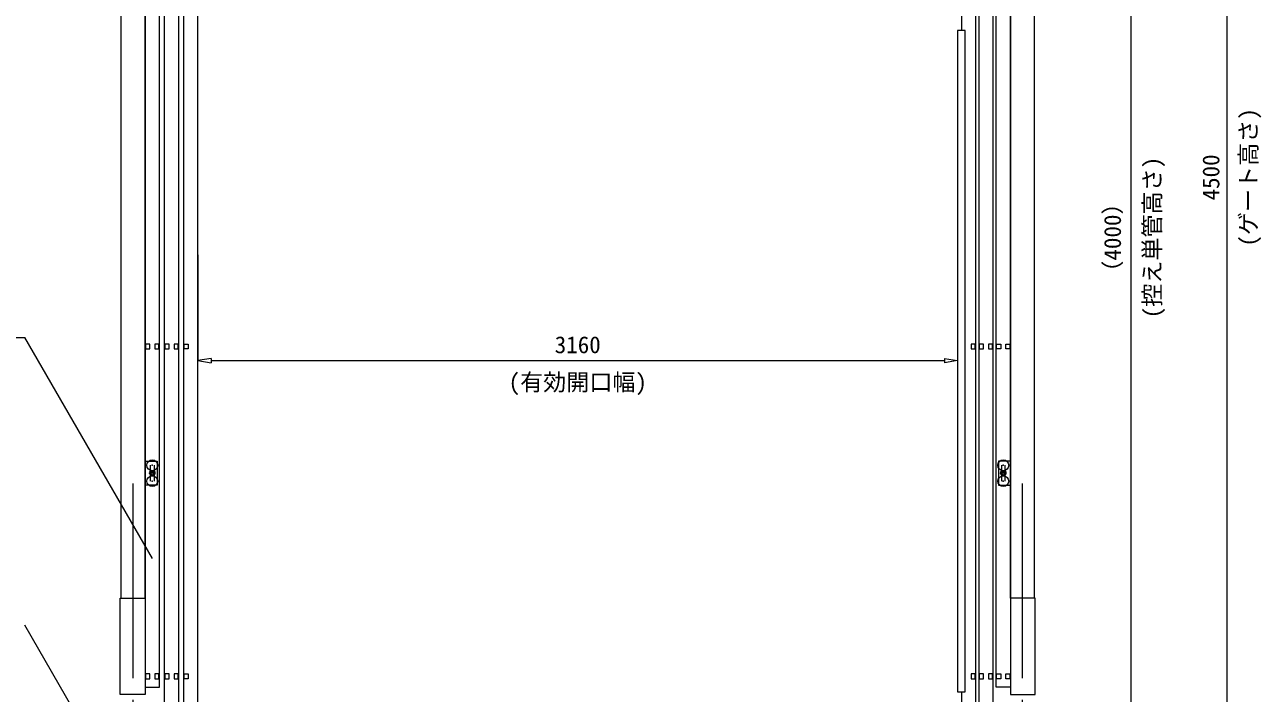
# Model space of a CAD drawing. Units: millimetres, scale not verified. Extents: x -10062 to 10062, y -16938 to 16938.
# Drawn here: x -5663 to -519, y -13670 to -10891 of the extents above; entities that cross this region are included whole.
import ezdxf
from ezdxf.enums import TextEntityAlignment as Align

# ---------------------------------------------------------------- set-up
doc = ezdxf.new("R2010")
doc.units = ezdxf.units.MM
doc.header["$LTSCALE"] = 90
doc.header["$PDMODE"] = 32
doc.header["$PDSIZE"] = 45
doc.linetypes.add('CHAIN2', pattern=[12, 9, -1, 1, -1])
for name, color, linetype, lineweight in [('0-C_寸法', 134, 'Continuous', 18), ('0-D_側固定棒', 134, 'Continuous', 18), ('1-1_中央走行棒', 134, 'Continuous', 18), ('1-2_中央走行棒右', 134, 'Continuous', 18), ('1-3_中央走行棒左', 134, 'Continuous', 18), ('1-6_通芯', 134, 'CHAIN2', 18), ('1-A_標準柱', 134, 'Continuous', 18), ('1-B_文字', 134, 'Continuous', 18)]:
    doc.layers.add(name, color=color, linetype=linetype, lineweight=lineweight)
doc.styles.add('ＭＳ ゴシック', font='')
doc.styles.get('ＭＳ ゴシック').set_extended_font_data('MS Gothic')

msp = doc.modelspace()

# ---------------------------------------------------------------- linework, layer by layer
at = {"layer": '0-C_寸法'}
for p, q in [((-662.5, -9330.5), (-662.5, -13720.5)), ((-1062.5, -9830.5), (-1062.5, -13720.5)), ((-4942.5, -11846.9), (-4942.5, -12288.5)), ((-1782.5, -11846.9), (-1782.5, -12288.5)), ((-4887.5, -12278.33), (-4942.5, -12287.5)), ((-4942.5, -12287.5), (-4887.5, -12296.66)), ((-4887.5, -12278.33), (-4887.5, -12296.66)), ((-4887.5, -12287.5), (-1837.5, -12287.5)), ((-1837.5, -12278.33), (-1782.5, -12287.5)), ((-1837.5, -12278.33), (-1837.5, -12296.66)), ((-1782.5, -12287.5), (-1837.5, -12296.66))]:
    msp.add_line(p, q, dxfattribs=at)
at = {"layer": '0-D_側固定棒'}
for points in [[(-5102.5, -13589.94), (-5102.5, -9974.94), (-5162.5, -9974.94), (-5162.5, -13644.94), (-5102.5, -13644.94)], [(-1622.5, -13589.94), (-1622.5, -9974.94), (-1562.5, -9974.94), (-1562.5, -13644.94), (-1622.5, -13644.94)], [(-5160.15, -12238.44), (-5142.85, -12238.44), (-5142.85, -12218.44), (-5160.15, -12218.44)], [(-5122.15, -12238.44), (-5104.85, -12238.44), (-5104.85, -12218.44), (-5122.15, -12218.44)], [(-1602.85, -12238.44), (-1620.15, -12238.44), (-1620.15, -12218.44), (-1602.85, -12218.44)], [(-1564.85, -12238.44), (-1582.15, -12238.44), (-1582.15, -12218.44), (-1564.85, -12218.44)], [(-5137.41, -12746.44), (-5142.31, -12754.94), (-5137.41, -12763.44), (-5127.6, -12763.44), (-5122.68, -12754.94), (-5127.6, -12746.44)], [(-1587.59, -12746.44), (-1582.69, -12754.94), (-1587.59, -12763.44), (-1597.41, -12763.44), (-1602.32, -12754.94), (-1597.41, -12746.44)], [(-5160.15, -13609.94), (-5142.85, -13609.94), (-5142.85, -13589.94), (-5160.15, -13589.94)], [(-5122.15, -13609.94), (-5104.85, -13609.94), (-5104.85, -13589.94), (-5122.15, -13589.94)], [(-1602.85, -13609.94), (-1620.15, -13609.94), (-1620.15, -13589.94), (-1602.85, -13589.94)], [(-1564.85, -13609.94), (-1582.15, -13609.94), (-1582.15, -13589.94), (-1564.85, -13589.94)]]:
    msp.add_lwpolyline(points, close=True, dxfattribs=at)
for centre, radius in [((-5132.5, -12754.94), 11), ((-5132.5, -12754.94), 8.5), ((-5132.5, -12754.94), 4.76), ((-5132.5, -12754.94), 4.22), ((-1592.5, -12754.94), 11), ((-1592.5, -12754.94), 8.5), ((-1592.5, -12754.94), 4.76), ((-1592.5, -12754.94), 4.22)]:
    msp.add_circle(centre, radius, dxfattribs=at)
for centre, start, end in [((-5132.5, -12754.94), 132.757, 167.243), ((-5132.5, -12754.94), 72.757, 107.243), ((-5132.5, -12754.94), 12.757, 47.243), ((-1592.5, -12754.94), 132.757, 167.243), ((-1592.5, -12754.94), 72.757, 107.243), ((-1592.5, -12754.94), 12.757, 47.243), ((-5132.5, -12754.94), 192.757, 227.243), ((-5132.5, -12754.94), 252.757, 287.243), ((-5132.5, -12754.94), 312.757, 347.243), ((-1592.5, -12754.94), 192.757, 227.243), ((-1592.5, -12754.94), 252.757, 287.243), ((-1592.5, -12754.94), 312.757, 347.243)]:
    msp.add_arc(centre, 8.9, start, end, dxfattribs=at)
at = {"layer": '1-1_中央走行棒'}
for points in [[(-5082.5, -9595.5), (-5082.5, -13714.94), (-5022.5, -13714.94), (-5022.5, -9535.5)], [(-1694.5, -9543.5), (-1694.5, -13714.94), (-1634.5, -13714.94), (-1634.5, -9792.25)]]:
    msp.add_lwpolyline(points, dxfattribs=at)
for points in [[(-5080.15, -12238.44), (-5062.85, -12238.44), (-5062.85, -12218.44), (-5080.15, -12218.44)], [(-5042.15, -12238.44), (-5024.85, -12238.44), (-5024.85, -12218.44), (-5042.15, -12218.44)], [(-1692.15, -12238.44), (-1674.85, -12238.44), (-1674.85, -12218.44), (-1692.15, -12218.44)], [(-1654.15, -12238.44), (-1636.85, -12238.44), (-1636.85, -12218.44), (-1654.15, -12218.44)], [(-5080.15, -13609.94), (-5062.85, -13609.94), (-5062.85, -13589.94), (-5080.15, -13589.94)], [(-5042.15, -13609.94), (-5024.85, -13609.94), (-5024.85, -13589.94), (-5042.15, -13589.94)], [(-1692.15, -13609.94), (-1674.85, -13609.94), (-1674.85, -13589.94), (-1692.15, -13589.94)], [(-1654.15, -13609.94), (-1636.85, -13609.94), (-1636.85, -13589.94), (-1654.15, -13589.94)]]:
    msp.add_lwpolyline(points, close=True, dxfattribs=at)
at = {"layer": '1-2_中央走行棒右'}
for points in [[(-1761.5, -9494.94), (-1766.5, -9494.94), (-1766.5, -10914.94)], [(-1766.5, -13664.94), (-1766.5, -13714.94), (-1706.5, -13714.94), (-1706.5, -9531.5)]]:
    msp.add_lwpolyline(points, dxfattribs=at)
for points in [[(-1782.5, -13664.94), (-1750.5, -13664.94), (-1750.5, -10914.94), (-1782.5, -10914.94)], [(-1726.15, -12238.44), (-1708.85, -12238.44), (-1708.85, -12218.44), (-1726.15, -12218.44)], [(-1726.15, -13609.94), (-1708.85, -13609.94), (-1708.85, -13589.94), (-1726.15, -13589.94)]]:
    msp.add_lwpolyline(points, close=True, dxfattribs=at)
at = {"layer": '1-3_中央走行棒左'}
msp.add_lwpolyline([(-5002.5, -9515.5), (-5002.5, -13714.94), (-4942.5, -13714.94), (-4942.5, -9494.94), (-4947.5, -9494.94)], dxfattribs=at)
for points in [[(-4982.85, -12238.44), (-5000.15, -12238.44), (-5000.15, -12218.44), (-4982.85, -12218.44)], [(-4982.85, -13609.94), (-5000.15, -13609.94), (-5000.15, -13589.94), (-4982.85, -13589.94)]]:
    msp.add_lwpolyline(points, close=True, dxfattribs=at)
at = {"layer": '1-6_通芯'}
for p, q in [((-5212.5, -14687.5), (-5212.5, -12775.5)), ((-1512.5, -14687.5), (-1512.5, -12775.5))]:
    msp.add_line(p, q, dxfattribs=at)
at = {"layer": '1-A_標準柱'}
for p, q in [((-5262.5, -13275.5), (-5262.5, -9825.5)), ((-5162.5, -13275.5), (-5162.5, -9825.5)), ((-1562.5, -13275.5), (-1562.5, -9825.5)), ((-1462.5, -13275.5), (-1462.5, -9825.5)), ((-5140, -12746.89), (-5140, -12722.5)), ((-5125, -12722.5), (-5125, -12746.89)), ((-1600, -12722.5), (-1600, -12746.89)), ((-1585, -12746.89), (-1585, -12722.5)), ((-5140, -12788.5), (-5140, -12762.99)), ((-5125, -12762.99), (-5125, -12788.5)), ((-1600, -12762.99), (-1600, -12788.5)), ((-1585, -12788.5), (-1585, -12762.99))]:
    msp.add_line(p, q, dxfattribs=at)
for points in [[(-5162.5, -12705.5), (-5112.5, -12705.5), (-5112.5, -12805.5), (-5162.5, -12805.5)], [(-1562.5, -12705.5), (-1612.5, -12705.5), (-1612.5, -12805.5), (-1562.5, -12805.5)], [(-5265.7, -13275.5), (-5162.5, -13275.5), (-5162.5, -13675.5), (-5265.7, -13675.5)], [(-1459.3, -13275.5), (-1562.5, -13275.5), (-1562.5, -13675.5), (-1459.3, -13675.5)]]:
    msp.add_lwpolyline(points, close=True, dxfattribs=at)
for p in [(-5132.5, -12722.5), (-1592.5, -12722.5), (-5132.5, -12788.5), (-1592.5, -12788.5)]:
    msp.add_point(p, dxfattribs=at)
at = {"layer": '1-B_文字'}
msp.add_line((-6090.91, -12191.54), (-5662.64, -12191.54), dxfattribs=at)
for points in [[(-5132.14, -13109.53), (-5662.14, -12191.54), (-5662.5, -12191.54)], [(-5435.03, -13781.5), (-5662.5, -13387.5), (-5662.86, -13387.5)]]:
    msp.add_lwpolyline(points, dxfattribs=at)

# ---------------------------------------------------------------- texts
at = {"layer": '0-C_寸法', "style": 'ＭＳ ゴシック'}
for s, p in [('(ゲート高さ)', (-516.9, -11813.5)), ('(控え単管高さ)', (-916.9, -12111.5)), ('4500', (-672.4, -11621.5)), ('（4000）', (-1081.77, -11967.5))]:
    msp.add_text(s, height=70.38, rotation=90, dxfattribs=at).set_placement(p, align=Align.BOTTOM_LEFT)
for s, p in [('3160', (-3458.5, -12277.6)), ('(有効開口幅)', (-3650.5, -12433.1))]:
    msp.add_text(s, height=70.38, dxfattribs=at).set_placement(p, align=Align.BOTTOM_LEFT)

doc.saveas('drawing.dxf')
